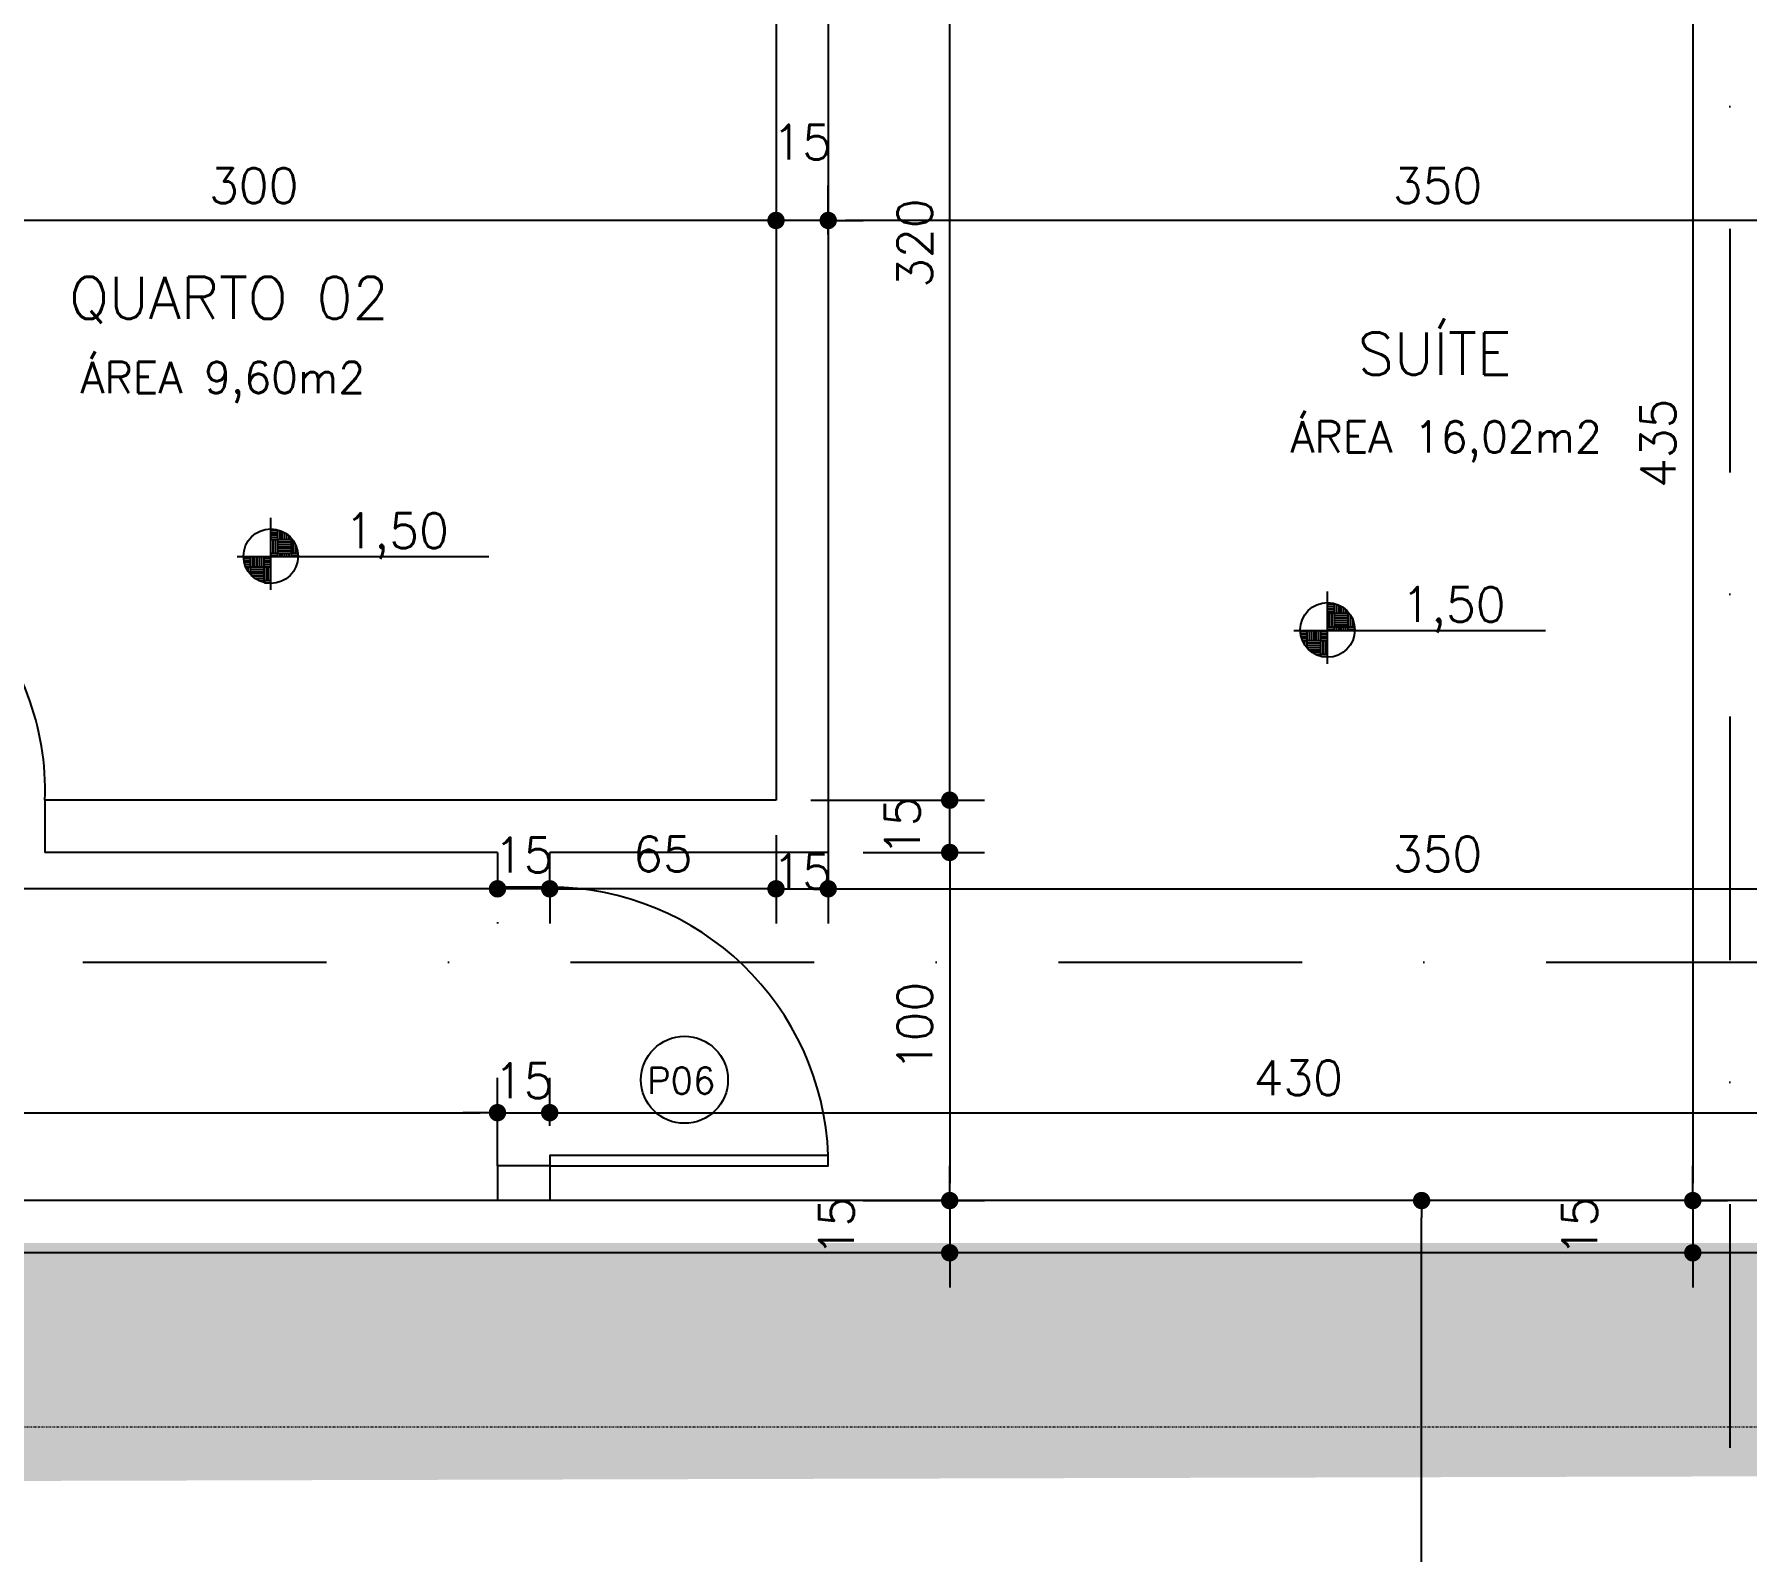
# Model space of a CAD drawing. Header units: inches. Extents: x 580771 to 672494, y 7715997 to 7829530.
# Drawn here: x 655114.1 to 655606, y 7728282.7 to 7728718.6 of the extents above; entities that cross this region are included whole.
import ezdxf

# ---------------------------------------------------------------- set-up
doc = ezdxf.new("R2010")
doc.units = ezdxf.units.IN
doc.header["$MEASUREMENT"] = 0
doc.header["$PDMODE"] = 2
doc.linetypes.add('DASHDOTX2', pattern=[2, 1, -0.5, 0, -0.5])
for name, color, linetype in [('02', 2, 'Continuous'), ('04', 4, 'Continuous'), ('1-ARQ-A', 1, 'Continuous'), ('Layer3', 3, 'Continuous'), ('NIVEL', 2, 'Continuous'), ('P02', 2, 'Continuous'), ('parede', 6, 'Continuous'), ('SIMBOLOS', 2, 'Continuous'), ('VEGETAÇÃO1', 96, 'Continuous')]:
    doc.layers.add(name, color=color, linetype=linetype)
doc.layers.add('MURO', color=3, linetype='Continuous', lineweight=0)
doc.styles.add('R80E50', font='romans.shx', dxfattribs={"height": 10})
doc.styles.add('ROMANS', font='romans', dxfattribs={"height": 0.2})
doc.dimstyles.new('ARQ50', dxfattribs={"dimscale": 50, "dimtxt": 10, "dimasz": 0.1, "dimexe": 0.2, "dimexo": 0.2, "dimgap": 0.1, "dimtad": 1, "dimdec": 0, "dimzin": 12, "dimdsep": 46, "dimtxsty": 'R80E50', "dimblk1": 'DOT', "dimblk2": 'DOT', "dimsah": 1, "dimcen": 0.4, "dimclrd": 15, "dimclre": 15, "dimclrt": 3, "dimadec": 0, "dimazin": 0, "dimtfac": 1, "dimtdec": 0, "dimtmove": 2, "dimatfit": 3, "dimldrblk": 'DOT', "dimfxl": 0.2, "dimtolj": 1, "dimtzin": 12, "dimarcsym": 0})

# ---------------------------------------------------------------- blocks, each defined once
blk = doc.blocks.new('_DOT')
at = {"color": 0, "linetype": 'ByBlock'}
blk.add_line((-0.5, 0), (-1, 0), dxfattribs=at)
at = {"color": 0, "linetype": 'ByBlock', "const_width": 0.5}
blk.add_lwpolyline([(-0.25, 0, 1), (0.25, 0, 1)], format="xyb", close=True, dxfattribs=at)
blk = doc.blocks.new('*D165')
at = {"color": 15, "lineweight": -2, "transparency": 16777216}
for p, q in [((655342.19, 7728661.11), (655342.19, 7728675.13)), ((655687.19, 7728665.13), (655347.19, 7728665.13)), ((655692.19, 7728666.11), (655692.19, 7728655.13))]:
    blk.add_line(p, q, dxfattribs=at)
at = {"layer": 'Defpoints', "color": 0, "transparency": 16777216}
for p in [(655692.19, 7728676.11), (655342.19, 7728665.13), (655342.19, 7728651.11)]:
    blk.add_point(p, dxfattribs=at)
at = {"color": 15, "lineweight": -2, "transparency": 16777216, "xscale": 5, "yscale": 5, "zscale": 5, "rotation": 180}
blk.add_blockref('_DOT', (655342.19, 7728665.13), dxfattribs=at)
at = {"color": 15, "lineweight": -2, "transparency": 16777216, "xscale": 5, "yscale": 5, "zscale": 5}
blk.add_blockref('_DOT', (655692.19, 7728665.13), dxfattribs=at)
at = {"color": 3, "transparency": 16777216, "insert": (655517.19, 7728675.13), "char_height": 10, "attachment_point": 5, "style": 'R80E50'}
blk.add_mtext('\\A1;350', dxfattribs=at)
blk = doc.blocks.new('*D209')
at = {"color": 15, "lineweight": -2, "transparency": 16777216}
for p, q in [((655342.19, 7728661.11), (655342.19, 7728675.13)), ((655322.19, 7728665.13), (655317.19, 7728665.13)), ((655342.19, 7728665.13), (655327.19, 7728665.13)), ((655347.19, 7728665.13), (655352.19, 7728665.13))]:
    blk.add_line(p, q, dxfattribs=at)
at = {"layer": 'Defpoints', "color": 0, "transparency": 16777216}
for p in [(655327.19, 7728665.13), (655327.19, 7728665.13), (655342.19, 7728651.11)]:
    blk.add_point(p, dxfattribs=at)
at = {"color": 15, "lineweight": -2, "transparency": 16777216, "xscale": 5, "yscale": 5, "zscale": 5}
blk.add_blockref('_DOT', (655327.19, 7728665.13), dxfattribs=at)
at = {"color": 15, "lineweight": -2, "transparency": 16777216, "xscale": 5, "yscale": 5, "zscale": 5, "rotation": 180}
blk.add_blockref('_DOT', (655342.19, 7728665.13), dxfattribs=at)
at = {"color": 3, "transparency": 16777216, "insert": (655334.69, 7728687.63), "char_height": 10, "attachment_point": 5, "style": 'R80E50'}
blk.add_mtext('\\A1;15', dxfattribs=at)
blk = doc.blocks.new('*D210')
at = {"color": 15, "lineweight": -2, "transparency": 16777216}
for p, q in [((655027.19, 7728668.61), (655027.19, 7728675.13)), ((655322.19, 7728665.13), (655032.19, 7728665.13))]:
    blk.add_line(p, q, dxfattribs=at)
at = {"layer": 'Defpoints', "color": 0, "transparency": 16777216}
for p in [(655027.19, 7728665.13), (655327.19, 7728665.13), (655027.19, 7728658.61)]:
    blk.add_point(p, dxfattribs=at)
at = {"color": 15, "lineweight": -2, "transparency": 16777216, "xscale": 5, "yscale": 5, "zscale": 5, "rotation": 180}
blk.add_blockref('_DOT', (655027.19, 7728665.13), dxfattribs=at)
at = {"color": 15, "lineweight": -2, "transparency": 16777216, "xscale": 5, "yscale": 5, "zscale": 5}
blk.add_blockref('_DOT', (655327.19, 7728665.13), dxfattribs=at)
at = {"color": 3, "transparency": 16777216, "insert": (655177.19, 7728675.13), "char_height": 10, "attachment_point": 5, "style": 'R80E50'}
blk.add_mtext('\\A1;300', dxfattribs=at)
blk = doc.blocks.new('*D119')
at = {"layer": 'Defpoints', "color": 0, "transparency": 16777216}
for p in [(655327.19, 7728498.61), (655342.19, 7728498.61), (655342.19, 7728473.16)]:
    blk.add_point(p, dxfattribs=at)
at = {"layer": 'NIVEL', "color": 15, "lineweight": -2, "transparency": 16777216}
for p, q in [((655327.19, 7728488.61), (655327.19, 7728463.16)), ((655342.19, 7728488.61), (655342.19, 7728463.16)), ((655322.19, 7728473.16), (655317.19, 7728473.16)), ((655327.19, 7728473.16), (655342.19, 7728473.16)), ((655347.19, 7728473.16), (655352.19, 7728473.16))]:
    blk.add_line(p, q, dxfattribs=at)
at = {"layer": 'NIVEL', "color": 15, "lineweight": -2, "transparency": 16777216, "xscale": 5, "yscale": 5, "zscale": 5}
blk.add_blockref('_DOT', (655327.19, 7728473.16), dxfattribs=at)
at = {"layer": 'NIVEL', "color": 15, "lineweight": -2, "transparency": 16777216, "xscale": 5, "yscale": 5, "zscale": 5, "rotation": 180}
blk.add_blockref('_DOT', (655342.19, 7728473.16), dxfattribs=at)
at = {"layer": 'NIVEL', "color": 3, "transparency": 16777216, "insert": (655334.69, 7728478.13), "char_height": 10, "attachment_point": 5, "style": 'R80E50'}
blk.add_mtext('\\A1;15', dxfattribs=at)
blk = doc.blocks.new('*D152')
at = {"layer": 'Defpoints', "color": 0, "transparency": 16777216}
for p in [(655342.19, 7728498.61), (655692.19, 7728473.16), (655692.19, 7728463.61)]:
    blk.add_point(p, dxfattribs=at)
at = {"layer": 'NIVEL', "color": 15, "lineweight": -2, "transparency": 16777216}
for p, q in [((655342.19, 7728488.61), (655342.19, 7728463.16)), ((655692.19, 7728473.61), (655692.19, 7728483.16)), ((655347.19, 7728473.16), (655687.19, 7728473.16))]:
    blk.add_line(p, q, dxfattribs=at)
at = {"layer": 'NIVEL', "color": 15, "lineweight": -2, "transparency": 16777216, "xscale": 5, "yscale": 5, "zscale": 5, "rotation": 180}
blk.add_blockref('_DOT', (655342.19, 7728473.16), dxfattribs=at)
at = {"layer": 'NIVEL', "color": 15, "lineweight": -2, "transparency": 16777216, "xscale": 5, "yscale": 5, "zscale": 5}
blk.add_blockref('_DOT', (655692.19, 7728473.16), dxfattribs=at)
at = {"layer": 'NIVEL', "color": 3, "transparency": 16777216, "insert": (655517.19, 7728483.16), "char_height": 10, "attachment_point": 5, "style": 'R80E50'}
blk.add_mtext('\\A1;350', dxfattribs=at)
blk = doc.blocks.new('*D157')
at = {"layer": 'Defpoints', "color": 0, "transparency": 16777216}
for p in [(655327.19, 7728498.61), (655262.19, 7728483.61), (655262.19, 7728473.16)]:
    blk.add_point(p, dxfattribs=at)
at = {"layer": 'NIVEL', "color": 15, "lineweight": -2, "transparency": 16777216}
for p, q in [((655327.19, 7728488.61), (655327.19, 7728463.16)), ((655262.19, 7728473.61), (655262.19, 7728463.16)), ((655322.19, 7728473.16), (655267.19, 7728473.16))]:
    blk.add_line(p, q, dxfattribs=at)
at = {"layer": 'NIVEL', "color": 15, "lineweight": -2, "transparency": 16777216, "xscale": 5, "yscale": 5, "zscale": 5, "rotation": 180}
blk.add_blockref('_DOT', (655262.19, 7728473.16), dxfattribs=at)
at = {"layer": 'NIVEL', "color": 15, "lineweight": -2, "transparency": 16777216, "xscale": 5, "yscale": 5, "zscale": 5}
blk.add_blockref('_DOT', (655327.19, 7728473.16), dxfattribs=at)
at = {"layer": 'NIVEL', "color": 3, "transparency": 16777216, "insert": (655294.69, 7728483.16), "char_height": 10, "attachment_point": 5, "style": 'R80E50'}
blk.add_mtext('\\A1;65', dxfattribs=at)
blk = doc.blocks.new('*D158')
at = {"layer": 'Defpoints', "color": 0, "transparency": 16777216}
for p in [(655262.19, 7728483.61), (655247.19, 7728473.61), (655247.19, 7728473.16)]:
    blk.add_point(p, dxfattribs=at)
at = {"layer": 'NIVEL', "color": 15, "lineweight": -2, "transparency": 16777216}
for p, q in [((655242.19, 7728473.16), (655237.19, 7728473.16)), ((655262.19, 7728473.16), (655247.19, 7728473.16)), ((655262.19, 7728473.61), (655262.19, 7728463.16)), ((655267.19, 7728473.16), (655272.19, 7728473.16)), ((655247.19, 7728463.61), (655247.19, 7728463.16))]:
    blk.add_line(p, q, dxfattribs=at)
at = {"layer": 'NIVEL', "color": 15, "lineweight": -2, "transparency": 16777216, "xscale": 5, "yscale": 5, "zscale": 5}
blk.add_blockref('_DOT', (655247.19, 7728473.16), dxfattribs=at)
at = {"layer": 'NIVEL', "color": 15, "lineweight": -2, "transparency": 16777216, "xscale": 5, "yscale": 5, "zscale": 5, "rotation": 180}
blk.add_blockref('_DOT', (655262.19, 7728473.16), dxfattribs=at)
at = {"layer": 'NIVEL', "color": 3, "transparency": 16777216, "insert": (655254.69, 7728482.89), "char_height": 10, "attachment_point": 5, "style": 'R80E50'}
blk.add_mtext('\\A1;15', dxfattribs=at)
blk = doc.blocks.new('*D159')
at = {"layer": 'Defpoints', "color": 0, "transparency": 16777216}
for p in [(654697.19, 7728483.61), (654697.19, 7728473.16), (655247.19, 7728473.61)]:
    blk.add_point(p, dxfattribs=at)
at = {"layer": 'NIVEL', "color": 15, "lineweight": -2, "transparency": 16777216}
for p, q in [((654697.19, 7728473.61), (654697.19, 7728463.16)), ((655242.19, 7728473.16), (654702.19, 7728473.16)), ((655247.19, 7728463.61), (655247.19, 7728463.16))]:
    blk.add_line(p, q, dxfattribs=at)
at = {"layer": 'NIVEL', "color": 15, "lineweight": -2, "transparency": 16777216, "xscale": 5, "yscale": 5, "zscale": 5, "rotation": 180}
blk.add_blockref('_DOT', (654697.19, 7728473.16), dxfattribs=at)
at = {"layer": 'NIVEL', "color": 15, "lineweight": -2, "transparency": 16777216, "xscale": 5, "yscale": 5, "zscale": 5}
blk.add_blockref('_DOT', (655247.19, 7728473.16), dxfattribs=at)
at = {"layer": 'NIVEL', "color": 3, "transparency": 16777216, "insert": (654972.19, 7728483.16), "char_height": 10, "attachment_point": 5, "style": 'R80E50'}
blk.add_mtext('\\A1;550', dxfattribs=at)
blk = doc.blocks.new('*D147')
at = {"layer": 'Defpoints', "color": 0, "transparency": 16777216}
for p in [(655247.19, 7728408.86), (653577.19, 7728383.61), (655247.19, 7728383.61)]:
    blk.add_point(p, dxfattribs=at)
at = {"layer": 'NIVEL', "color": 15, "lineweight": -2, "transparency": 16777216}
for p, q in [((653577.19, 7728393.61), (653577.19, 7728418.86)), ((655247.19, 7728393.61), (655247.19, 7728418.86)), ((653582.19, 7728408.86), (655242.19, 7728408.86))]:
    blk.add_line(p, q, dxfattribs=at)
at = {"layer": 'NIVEL', "color": 15, "lineweight": -2, "transparency": 16777216, "xscale": 5, "yscale": 5, "zscale": 5, "rotation": 180}
blk.add_blockref('_DOT', (653577.19, 7728408.86), dxfattribs=at)
at = {"layer": 'NIVEL', "color": 15, "lineweight": -2, "transparency": 16777216, "xscale": 5, "yscale": 5, "zscale": 5}
blk.add_blockref('_DOT', (655247.19, 7728408.86), dxfattribs=at)
at = {"layer": 'NIVEL', "color": 3, "transparency": 16777216, "insert": (654496.49, 7728418.86), "char_height": 10, "attachment_point": 5, "style": 'R80E50'}
blk.add_mtext('\\A1;1670', dxfattribs=at)
blk = doc.blocks.new('*D148')
at = {"layer": 'Defpoints', "color": 0, "transparency": 16777216}
for p in [(655262.19, 7728408.86), (655262.19, 7728395.11), (655247.19, 7728383.61)]:
    blk.add_point(p, dxfattribs=at)
at = {"layer": 'NIVEL', "color": 15, "lineweight": -2, "transparency": 16777216}
for p, q in [((655247.19, 7728393.61), (655247.19, 7728418.86)), ((655262.19, 7728405.11), (655262.19, 7728418.86)), ((655242.19, 7728408.86), (655237.19, 7728408.86)), ((655247.19, 7728408.86), (655262.19, 7728408.86)), ((655267.19, 7728408.86), (655272.19, 7728408.86))]:
    blk.add_line(p, q, dxfattribs=at)
at = {"layer": 'NIVEL', "color": 15, "lineweight": -2, "transparency": 16777216, "xscale": 5, "yscale": 5, "zscale": 5}
blk.add_blockref('_DOT', (655247.19, 7728408.86), dxfattribs=at)
at = {"layer": 'NIVEL', "color": 15, "lineweight": -2, "transparency": 16777216, "xscale": 5, "yscale": 5, "zscale": 5, "rotation": 180}
blk.add_blockref('_DOT', (655262.19, 7728408.86), dxfattribs=at)
at = {"layer": 'NIVEL', "color": 3, "transparency": 16777216, "insert": (655254.69, 7728418.07), "char_height": 10, "attachment_point": 5, "style": 'R80E50'}
blk.add_mtext('\\A1;15', dxfattribs=at)
blk = doc.blocks.new('*D149')
at = {"layer": 'Defpoints', "color": 0, "transparency": 16777216}
for p in [(655692.19, 7728408.86), (655262.19, 7728395.11), (655692.19, 7728383.61)]:
    blk.add_point(p, dxfattribs=at)
at = {"layer": 'NIVEL', "color": 15, "lineweight": -2, "transparency": 16777216}
for p, q in [((655262.19, 7728405.11), (655262.19, 7728418.86)), ((655692.19, 7728393.61), (655692.19, 7728418.86)), ((655267.19, 7728408.86), (655687.19, 7728408.86))]:
    blk.add_line(p, q, dxfattribs=at)
at = {"layer": 'NIVEL', "color": 15, "lineweight": -2, "transparency": 16777216, "xscale": 5, "yscale": 5, "zscale": 5, "rotation": 180}
blk.add_blockref('_DOT', (655262.19, 7728408.86), dxfattribs=at)
at = {"layer": 'NIVEL', "color": 15, "lineweight": -2, "transparency": 16777216, "xscale": 5, "yscale": 5, "zscale": 5}
blk.add_blockref('_DOT', (655692.19, 7728408.86), dxfattribs=at)
at = {"layer": 'NIVEL', "color": 3, "transparency": 16777216, "insert": (655477.19, 7728418.86), "char_height": 10, "attachment_point": 5, "style": 'R80E50'}
blk.add_mtext('\\A1;430', dxfattribs=at)
blk = doc.blocks.new('*D90')
at = {"layer": 'Defpoints', "color": 0, "transparency": 16777216}
for p in [(655582.19, 7728818.61), (655582.19, 7728383.61), (655590.51, 7728383.61)]:
    blk.add_point(p, dxfattribs=at)
at = {"layer": 'NIVEL', "color": 15, "lineweight": -2, "transparency": 16777216}
for p, q in [((655592.19, 7728818.61), (655600.51, 7728818.61)), ((655590.51, 7728813.61), (655590.51, 7728388.61)), ((655592.19, 7728383.61), (655600.51, 7728383.61))]:
    blk.add_line(p, q, dxfattribs=at)
at = {"layer": 'NIVEL', "color": 15, "lineweight": -2, "transparency": 16777216, "xscale": 5, "yscale": 5, "zscale": 5}
for p, rotation in [((655590.51, 7728818.61), 90), ((655590.51, 7728383.61), 270)]:
    blk.add_blockref('_DOT', p, dxfattribs=dict(at, rotation=rotation))
at = {"layer": 'NIVEL', "color": 3, "transparency": 16777216, "insert": (655580.51, 7728601.11), "char_height": 10, "attachment_point": 5, "rotation": 90, "style": 'R80E50'}
blk.add_mtext('\\A1;435', dxfattribs=at)
blk = doc.blocks.new('*D99')
at = {"layer": 'Defpoints', "color": 0, "transparency": 16777216}
for p in [(655582.19, 7728383.61), (655590.51, 7728368.61), (655601.17, 7728368.61)]:
    blk.add_point(p, dxfattribs=at)
at = {"layer": 'NIVEL', "color": 15, "lineweight": -2, "transparency": 16777216}
for p, q in [((655590.51, 7728388.61), (655590.51, 7728393.61)), ((655590.51, 7728383.61), (655590.51, 7728368.61)), ((655592.19, 7728383.61), (655600.51, 7728383.61)), ((655591.17, 7728368.61), (655580.51, 7728368.61)), ((655590.51, 7728363.61), (655590.51, 7728358.61))]:
    blk.add_line(p, q, dxfattribs=at)
at = {"layer": 'NIVEL', "color": 15, "lineweight": -2, "transparency": 16777216, "xscale": 5, "yscale": 5, "zscale": 5}
for p, rotation in [((655590.51, 7728383.61), 270), ((655590.51, 7728368.61), 90)]:
    blk.add_blockref('_DOT', p, dxfattribs=dict(at, rotation=rotation))
at = {"layer": 'NIVEL', "color": 3, "transparency": 16777216, "insert": (655558.01, 7728376.11), "char_height": 10, "attachment_point": 5, "rotation": 90, "style": 'R80E50'}
blk.add_mtext('\\A1;15', dxfattribs=at)
blk = doc.blocks.new('*D100')
at = {"layer": 'Defpoints', "color": 0, "transparency": 16777216}
for p in [(655342.19, 7728483.61), (655342.19, 7728383.61), (655377.08, 7728383.61)]:
    blk.add_point(p, dxfattribs=at)
at = {"layer": 'NIVEL', "color": 15, "lineweight": -2, "transparency": 16777216}
for p, q in [((655352.19, 7728483.61), (655387.08, 7728483.61)), ((655377.08, 7728478.61), (655377.08, 7728388.61)), ((655352.19, 7728383.61), (655387.08, 7728383.61))]:
    blk.add_line(p, q, dxfattribs=at)
at = {"layer": 'NIVEL', "color": 15, "lineweight": -2, "transparency": 16777216, "xscale": 5, "yscale": 5, "zscale": 5}
for p, rotation in [((655377.08, 7728483.61), 90), ((655377.08, 7728383.61), 270)]:
    blk.add_blockref('_DOT', p, dxfattribs=dict(at, rotation=rotation))
at = {"layer": 'NIVEL', "color": 3, "transparency": 16777216, "insert": (655367.08, 7728433.61), "char_height": 10, "attachment_point": 5, "rotation": 90, "style": 'R80E50'}
blk.add_mtext('\\A1;100', dxfattribs=at)
blk = doc.blocks.new('*D101')
at = {"layer": 'Defpoints', "color": 0, "transparency": 16777216}
for p in [(655327.19, 7728498.61), (655377.08, 7728498.61), (655342.19, 7728483.61)]:
    blk.add_point(p, dxfattribs=at)
at = {"layer": 'NIVEL', "color": 15, "lineweight": -2, "transparency": 16777216}
for p, q in [((655377.08, 7728503.61), (655377.08, 7728508.61)), ((655337.19, 7728498.61), (655387.08, 7728498.61)), ((655377.08, 7728483.61), (655377.08, 7728498.61)), ((655352.19, 7728483.61), (655387.08, 7728483.61)), ((655377.08, 7728478.61), (655377.08, 7728473.61))]:
    blk.add_line(p, q, dxfattribs=at)
at = {"layer": 'NIVEL', "color": 15, "lineweight": -2, "transparency": 16777216, "xscale": 5, "yscale": 5, "zscale": 5}
for p, rotation in [((655377.08, 7728498.61), 270), ((655377.08, 7728483.61), 90)]:
    blk.add_blockref('_DOT', p, dxfattribs=dict(at, rotation=rotation))
at = {"layer": 'NIVEL', "color": 3, "transparency": 16777216, "insert": (655363.49, 7728491.11), "char_height": 10, "attachment_point": 5, "rotation": 90, "style": 'R80E50'}
blk.add_mtext('\\A1;15', dxfattribs=at)
blk = doc.blocks.new('*D102')
at = {"layer": 'Defpoints', "color": 0, "transparency": 16777216}
for p in [(655377.08, 7728818.61), (655379.36, 7728818.61), (655327.19, 7728498.61)]:
    blk.add_point(p, dxfattribs=at)
at = {"layer": 'NIVEL', "color": 15, "lineweight": -2, "transparency": 16777216}
for p, q in [((655369.36, 7728818.61), (655367.08, 7728818.61)), ((655377.08, 7728503.61), (655377.08, 7728813.61)), ((655337.19, 7728498.61), (655387.08, 7728498.61))]:
    blk.add_line(p, q, dxfattribs=at)
at = {"layer": 'NIVEL', "color": 15, "lineweight": -2, "transparency": 16777216, "xscale": 5, "yscale": 5, "zscale": 5}
for p, rotation in [((655377.08, 7728818.61), 90), ((655377.08, 7728498.61), 270)]:
    blk.add_blockref('_DOT', p, dxfattribs=dict(at, rotation=rotation))
at = {"layer": 'NIVEL', "color": 3, "transparency": 16777216, "insert": (655367.08, 7728658.61), "char_height": 10, "attachment_point": 5, "rotation": 90, "style": 'R80E50'}
blk.add_mtext('\\A1;320', dxfattribs=at)
blk = doc.blocks.new('*D105')
at = {"layer": 'Defpoints', "color": 0, "transparency": 16777216}
for p in [(655342.19, 7728383.61), (655377.08, 7728368.61), (655407.4, 7728368.61)]:
    blk.add_point(p, dxfattribs=at)
at = {"layer": 'NIVEL', "color": 15, "lineweight": -2, "transparency": 16777216}
for p, q in [((655377.08, 7728388.61), (655377.08, 7728393.61)), ((655352.19, 7728383.61), (655387.08, 7728383.61)), ((655377.08, 7728383.61), (655377.08, 7728368.61)), ((655397.4, 7728368.61), (655367.08, 7728368.61)), ((655377.08, 7728363.61), (655377.08, 7728358.61))]:
    blk.add_line(p, q, dxfattribs=at)
at = {"layer": 'NIVEL', "color": 15, "lineweight": -2, "transparency": 16777216, "xscale": 5, "yscale": 5, "zscale": 5}
for p, rotation in [((655377.08, 7728383.61), 270), ((655377.08, 7728368.61), 90)]:
    blk.add_blockref('_DOT', p, dxfattribs=dict(at, rotation=rotation))
at = {"layer": 'NIVEL', "color": 3, "transparency": 16777216, "insert": (655344.58, 7728376.11), "char_height": 10, "attachment_point": 5, "rotation": 90, "style": 'R80E50'}
blk.add_mtext('\\A1;15', dxfattribs=at)
blk = doc.blocks.new('*D1245')
at = {"layer": 'Defpoints', "color": 0, "transparency": 16777216}
for p in [(655512.63, 7728383.61), (655542.95, 7728383.61), (655514.9, 7728133.61)]:
    blk.add_point(p, dxfattribs=at)
at = {"layer": 'NIVEL', "color": 15, "lineweight": -2, "transparency": 16777216}
for p, q in [((655532.95, 7728383.61), (655502.63, 7728383.61)), ((655512.63, 7728138.61), (655512.63, 7728378.61)), ((655504.9, 7728133.61), (655502.63, 7728133.61))]:
    blk.add_line(p, q, dxfattribs=at)
at = {"layer": 'NIVEL', "color": 15, "lineweight": -2, "transparency": 16777216, "xscale": 5, "yscale": 5, "zscale": 5}
for p, rotation in [((655512.63, 7728383.61), 90), ((655512.63, 7728133.61), 270)]:
    blk.add_blockref('_DOT', p, dxfattribs=dict(at, rotation=rotation))
at = {"layer": 'NIVEL', "color": 3, "transparency": 16777216, "insert": (655502.63, 7728258.61), "char_height": 10, "attachment_point": 5, "rotation": 90, "style": 'R80E50'}
blk.add_mtext('\\A1;250', dxfattribs=at)
blk = doc.blocks.new('*X31')
at = {"color": 0}
for p, q in [((-1683.05, 3892), (-1680, 3892)), ((-1683.05, 3891), (-1680, 3891)), ((-1683.05, 3890), (-1680, 3890)), ((-1683.05, 3889), (-1680, 3889)), ((-1683.05, 3888), (-1680, 3888)), ((-1683, 3882), (-1683, 3888)), ((-1682, 3882), (-1682, 3888)), ((-1681, 3882), (-1681, 3888)), ((-1680, 3888), (-1680, 3892.29)), ((-1680, 3882), (-1680, 3888)), ((-1680, 3888), (-1674, 3888)), ((-1680, 3887), (-1674, 3887)), ((-1680, 3886), (-1674, 3886)), ((-1680, 3885), (-1674, 3885)), ((-1679, 3888), (-1679, 3891.98)), ((-1678, 3888), (-1678, 3891.57)), ((-1677, 3888), (-1677, 3891.05)), ((-1676, 3888), (-1676, 3890.4)), ((-1675, 3888), (-1675, 3889.59)), ((-1674, 3888), (-1674, 3888.57)), ((-1674, 3882), (-1674, 3888)), ((-1674, 3888), (-1673.54, 3888)), ((-1673, 3882), (-1673, 3887.24)), ((-1672, 3882), (-1672, 3885.37)), ((-1695.03, 3880), (-1692, 3880)), ((-1694.93, 3879), (-1692, 3879)), ((-1694.74, 3878), (-1692, 3878)), ((-1692, 3876), (-1692, 3880.69)), ((-1691, 3876), (-1691, 3880.69)), ((-1690, 3876), (-1690, 3880.69)), ((-1689, 3876), (-1689, 3880.69)), ((-1688, 3876), (-1688, 3880.69)), ((-1687, 3876), (-1687, 3880.69)), ((-1686, 3876), (-1686, 3880.69)), ((-1686, 3880), (-1683.05, 3880)), ((-1686, 3879), (-1683.05, 3879)), ((-1686, 3878), (-1683.05, 3878)), ((-1683.05, 3882), (-1680, 3882)), ((-1683.05, 3881), (-1680, 3881)), ((-1680, 3884), (-1674, 3884)), ((-1680, 3883), (-1674, 3883)), ((-1680, 3880.69), (-1680, 3882)), ((-1680, 3882), (-1674, 3882)), ((-1679, 3880.69), (-1679, 3882)), ((-1678, 3880.69), (-1678, 3882)), ((-1677, 3880.69), (-1677, 3882)), ((-1676, 3880.69), (-1676, 3882)), ((-1675, 3880.69), (-1675, 3882)), ((-1674, 3880.69), (-1674, 3882)), ((-1674, 3882), (-1671.12, 3882)), ((-1674, 3881), (-1671.05, 3881)), ((-1694.47, 3877), (-1692, 3877)), ((-1694.1, 3876), (-1692, 3876)), ((-1694, 3875.78), (-1694, 3876)), ((-1693, 3873.98), (-1693, 3876)), ((-1692, 3872.69), (-1692, 3876)), ((-1692, 3876), (-1686, 3876)), ((-1692, 3875), (-1686, 3875)), ((-1692, 3874), (-1686, 3874)), ((-1692, 3873), (-1686, 3873)), ((-1691.33, 3872), (-1686, 3872)), ((-1690.13, 3871), (-1686, 3871)), ((-1688.51, 3870), (-1686, 3870)), ((-1688, 3869.76), (-1688, 3870)), ((-1687, 3869.36), (-1687, 3870)), ((-1686, 3877), (-1683.05, 3877)), ((-1686, 3870), (-1686, 3876)), ((-1686, 3876), (-1683.05, 3876)), ((-1686, 3869.06), (-1686, 3870)), ((-1686, 3870), (-1683.05, 3870)), ((-1685, 3870), (-1685, 3876)), ((-1684, 3870), (-1684, 3876)), ((-1685.77, 3869), (-1683.05, 3869))]:
    blk.add_line(p, q, dxfattribs=at)

msp = doc.modelspace()

# ---------------------------------------------------------------- hatches: boundary and pattern name
at = {"layer": 'VEGETAÇÃO1'}
h = msp.add_hatch(dxfattribs=at)
h.set_pattern_fill('AR-SAND', color=256, scale=5, style=0)
h.set_pattern_definition([(37.5, (-20641.482, 6523.768), (-0.3149667905, 9.634118845), [0, -7.6, 0, -8.5, 0, -8.125]), (7.5, (-20641.482, 6523.768), (8.848883526, 14.110730326), [0, -4.1, 0, -6.85, 0, -2.625]), (327.5, (-20647.632, 6523.768), (15.570709309, 0.028295268), [0, -2.5, 0, -9, 0, -11.75]), (317.5, (-20647.632, 6523.768), (15.030633023, 4.388377825), [0, -1.25, 0, -5.9, 0, -6.75])])
h.paths.add_polyline_path([(656359.992, 7728371.404), (653382.742, 7728371.404), (653382.742, 7728298.492), (656359.971, 7728306.404)])
h = msp.add_hatch(dxfattribs=at)
h.set_pattern_fill('AR-SAND', color=256, scale=5, style=0)
h.set_pattern_definition([(37.5, (0, -41893.459), (-0.3149667905, 9.634118845), [0, -7.6, 0, -8.5, 0, -8.125]), (7.5, (0, -41893.459), (8.848883526, 14.110730326), [0, -4.1, 0, -6.85, 0, -2.625]), (327.5, (-6.15, -41893.459), (15.570709309, 0.028295268), [0, -2.5, 0, -9, 0, -11.75]), (317.5, (-6.15, -41893.459), (15.030633023, 4.388377825), [0, -1.25, 0, -5.9, 0, -6.75])])
h.paths.add_polyline_path([(655601.168, 7728368.605), (653656.46, 7728368.605), (653656.46, 7728318.605), (655601.168, 7728318.605)])
h.paths.add_polyline_path([(655010.427, 7728333.01), (655010.427, 7728354.2), (654995.427, 7728354.2), (654995.427, 7728333.01)], flags=24)
h.paths.add_polyline_path([(654380.299, 7728333.01), (654380.299, 7728354.2), (654365.299, 7728354.2), (654365.299, 7728333.01)], flags=24)
h.paths.add_polyline_path([(653735.298, 7728333.01), (653735.298, 7728354.2), (653720.298, 7728354.2), (653720.298, 7728333.01)], flags=24)

# ---------------------------------------------------------------- linework, layer by layer
at = {"layer": '04', "linetype": 'DASHDOTX2', "ltscale": 70}
for p, q in [((655601.168, 7729223.148), (655601.168, 7727487.801)), ((651205.296, 7728452.086), (656456.083, 7728452.086))]:
    msp.add_line(p, q, dxfattribs=at)
at = {"layer": '1-ARQ-A'}
for centre, radius, start in [((655040.193, 7728501.549), 77.056, 357.81062), ((655262.193, 7728393.547), 80.058, 2.18938)]:
    msp.add_arc(centre, radius, start, 90, dxfattribs=at)
at = {"layer": 'MURO', "color": 3, "linetype": 'DASHDOTX2', "ltscale": 0.5}
msp.add_line((653382.741, 7728318.605), (656354.873, 7728318.605), dxfattribs=at)
at = {"layer": 'NIVEL', "color": 2, "linetype": 'Continuous'}
for p, q in [((655182.008, 7728579.761), (655182.008, 7728559.009)), ((655244.713, 7728568.484), (655172.373, 7728568.484)), ((655485.537, 7728558.57), (655485.537, 7728537.818)), ((655548.242, 7728547.293), (655475.903, 7728547.293))]:
    msp.add_line(p, q, dxfattribs=at)
for centre in [(655182.08, 7728568.703), (655485.61, 7728547.512)]:
    msp.add_circle(centre, 7.84, dxfattribs=at)
at = {"layer": 'P02'}
msp.add_lwpolyline([(655262.193, 7728393.605), (655342.193, 7728393.605), (655342.193, 7728396.605), (655262.193, 7728396.605), (655262.193, 7728393.605)], dxfattribs=at)
at = {"layer": 'parede'}
for p, q in [((655327.193, 7728818.605), (655327.193, 7728498.605)), ((655342.193, 7728818.605), (655342.193, 7728483.605)), ((655327.193, 7728498.605), (655117.193, 7728498.605)), ((655117.193, 7728498.605), (655117.193, 7728483.605)), ((655247.193, 7728483.605), (655117.193, 7728483.605)), ((655247.193, 7728483.605), (655247.193, 7728473.605)), ((655342.193, 7728483.605), (655262.193, 7728483.605)), ((655262.193, 7728473.605), (655262.193, 7728483.605)), ((655262.193, 7728473.605), (655247.193, 7728473.605)), ((655262.193, 7728393.605), (655247.193, 7728393.605)), ((655247.193, 7728393.605), (655247.193, 7728383.605)), ((655262.193, 7728393.605), (655262.193, 7728383.605)), ((655857.193, 7728383.605), (653577.193, 7728383.605)), ((655872.193, 7728368.605), (652697.193, 7728368.605))]:
    msp.add_line(p, q, dxfattribs=at)
at = {"layer": 'SIMBOLOS', "color": 2}
msp.add_circle((655300.898, 7728418.306), 12.5, dxfattribs=at)

# ---------------------------------------------------------------- block references
at = {"layer": 'NIVEL', "color": 1, "linetype": 'Continuous', "xscale": 0.6533333333209157, "yscale": 0.6533333333209157, "zscale": 0.6533333333209157}
for p in [(656281.672, 7726033.321), (656585.202, 7726012.13)]:
    msp.add_blockref('*X31', p, dxfattribs=at)

# ---------------------------------------------------------------- texts
at = {"layer": '02', "char_height": 9, "width": 104.16053, "attachment_point": 7, "style": 'R80E50'}
for s, insert in [('\\pt63;{\\C2;ÁREA 9,60m2}', (655127.409, 7728612.782)), ('\\pt63;{\\C2;ÁREA 16,02m2}', (655474.917, 7728595.729))]:
    msp.add_mtext(s, dxfattribs=dict(at, insert=insert))
at = {"layer": 'Layer3', "style": 'R80E50'}
for s, p in [('QUARTO 02', (655124.156, 7728636.825)), ('SUÍTE ', (655494.303, 7728620.832))]:
    msp.add_text(s, height=12.1, dxfattribs=at).set_placement(p)
at = {"layer": 'NIVEL', "color": 2, "linetype": 'Continuous', "style": 'ROMANS'}
for p in [(655203.238, 7728571.009), (655506.767, 7728549.818)]:
    msp.add_text('1,50', height=10, dxfattribs=at).set_placement(p)
at = {"layer": 'SIMBOLOS', "color": 2, "style": 'ROMANS'}
msp.add_text('P06', height=7.5, dxfattribs=at).set_placement((655290.166, 7728414.302))

# ---------------------------------------------------------------- dimensions: what is measured, and where the dimension line sits
at = {"color": 4}
for base, p1, p2, picture, middle in [((655327.193, 7728665.129), (655342.193, 7728651.105), (655327.193, 7728665.129), '*D209', (655334.693, 7728687.629)), ((655027.193, 7728665.129), (655327.193, 7728665.129), (655027.193, 7728658.605), '*D210', (655177.193, 7728675.129)), ((655342.193, 7728665.129), (655692.193, 7728676.105), (655342.193, 7728651.105), '*D165', (655517.193, 7728675.129))]:
    dim = msp.add_linear_dim(base=base, p1=p1, p2=p2, dimstyle='ARQ50', dxfattribs=at)
    dim.commit()
    dim.dimension.update_dxf_attribs({"geometry": picture, "text_midpoint": middle})
at = {"layer": 'NIVEL', "color": 4}
for base, p1, p2, picture, middle in [((655377.08, 7728818.605), (655327.193, 7728498.605), (655379.357, 7728818.605), '*D102', (655367.08, 7728658.605)), ((655590.514, 7728383.605), (655582.193, 7728818.605), (655582.193, 7728383.605), '*D90', (655580.514, 7728601.105)), ((655377.08, 7728383.605), (655342.193, 7728483.605), (655342.193, 7728383.605), '*D100', (655367.08, 7728433.605)), ((655377.08, 7728368.605), (655342.193, 7728383.605), (655407.4, 7728368.605), '*D105', (655344.58, 7728376.105)), ((655590.514, 7728368.605), (655582.193, 7728383.605), (655601.168, 7728368.605), '*D99', (655558.014, 7728376.105)), ((655512.628, 7728383.605), (655514.905, 7728133.605), (655542.947, 7728383.605), '*D1245', (655502.628, 7728258.605))]:
    dim = msp.add_linear_dim(base=base, p1=p1, p2=p2, angle=90, dimstyle='ARQ50', dxfattribs=at)
    dim.commit()
    dim.dimension.update_dxf_attribs({"geometry": picture, "text_midpoint": middle})
dim = msp.add_linear_dim(base=(655377.08, 7728498.605), p1=(655342.193, 7728483.605), p2=(655327.193, 7728498.605), angle=90, dimstyle='ARQ50', dxfattribs=at)
dim.commit()
dim.dimension.update_dxf_attribs({"geometry": '*D101', "text_midpoint": (655363.49, 7728491.105), "dimtype": 160})
for base, p1, p2, picture, middle in [((655262.193, 7728473.163), (655327.193, 7728498.605), (655262.193, 7728483.605), '*D157', (655294.693, 7728483.163)), ((655692.193, 7728473.163), (655342.193, 7728498.605), (655692.193, 7728463.605), '*D152', (655517.193, 7728483.163)), ((654697.193, 7728473.163), (655247.193, 7728473.605), (654697.193, 7728483.605), '*D159', (654972.193, 7728483.163)), ((655692.193, 7728408.862), (655262.193, 7728395.105), (655692.193, 7728383.605), '*D149', (655477.193, 7728418.862))]:
    dim = msp.add_linear_dim(base=base, p1=p1, p2=p2, dimstyle='ARQ50', dxfattribs=at)
    dim.commit()
    dim.dimension.update_dxf_attribs({"geometry": picture, "text_midpoint": middle})
for base, p1, p2, picture, middle in [((655342.193, 7728473.163), (655327.193, 7728498.605), (655342.193, 7728498.605), '*D119', (655334.693, 7728478.127)), ((655247.193, 7728473.163), (655262.193, 7728483.605), (655247.193, 7728473.605), '*D158', (655254.693, 7728482.895)), ((655247.193, 7728408.862), (653577.193, 7728383.605), (655247.193, 7728383.605), '*D147', (654496.489, 7728418.862)), ((655262.193, 7728408.862), (655247.193, 7728383.605), (655262.193, 7728395.105), '*D148', (655254.693, 7728418.071))]:
    dim = msp.add_linear_dim(base=base, p1=p1, p2=p2, dimstyle='ARQ50', dxfattribs=at)
    dim.commit()
    dim.dimension.update_dxf_attribs({"geometry": picture, "text_midpoint": middle, "dimtype": 160})

doc.saveas('drawing.dxf')
